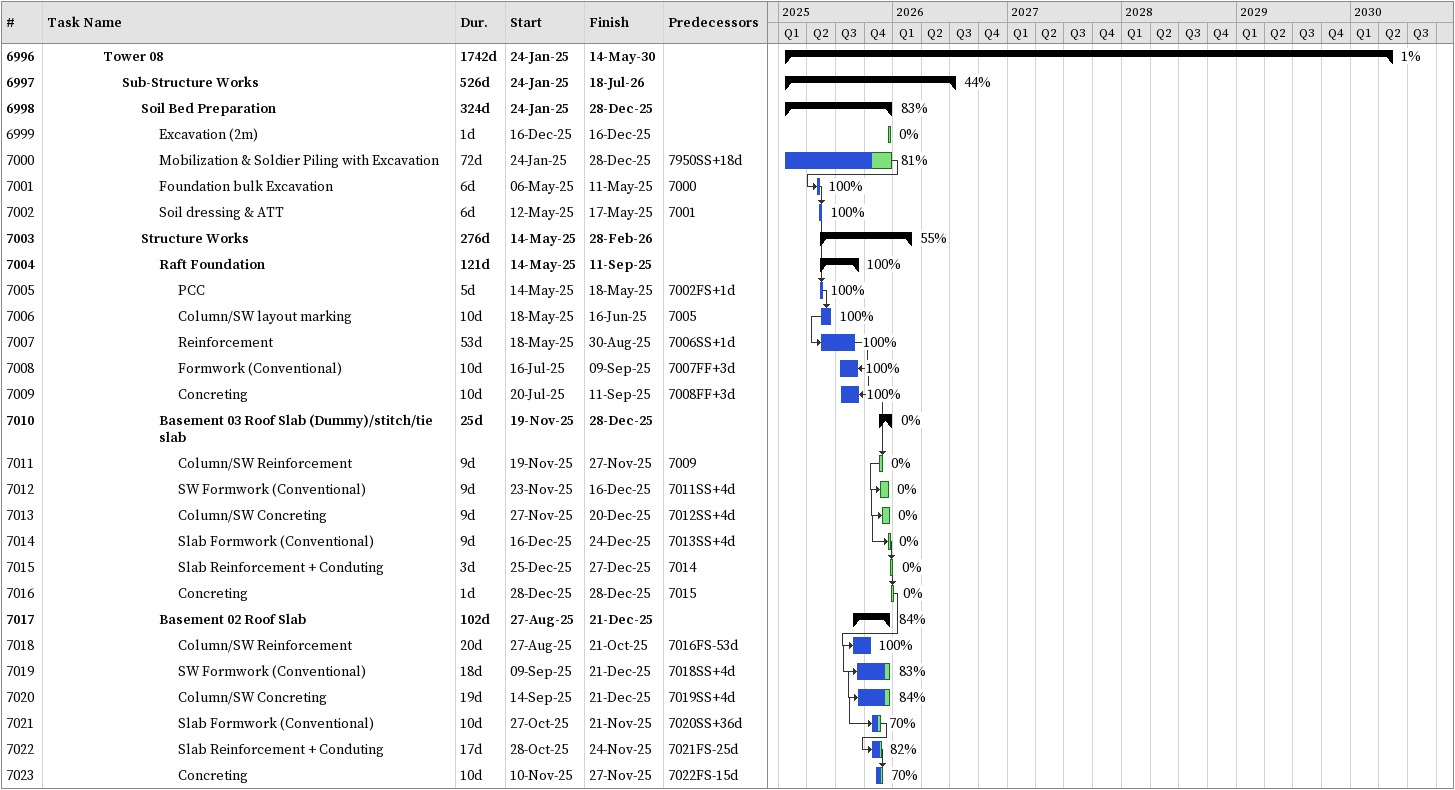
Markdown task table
| ID | Level | Task | Duration | Start | Finish | Predecessors | % complete |
|---|---|---|---|---|---|---|---|
| 6996 | 4 | **Tower 08** | 1742d | 2025-01-24 | 2030-05-14 |  | 1 |
| 6997 | 5 | **Sub-Structure Works** | 526d | 2025-01-24 | 2026-07-18 |  | 44 |
| 6998 | 6 | **Soil Bed Preparation** | 324d | 2025-01-24 | 2025-12-28 |  | 83 |
| 6999 | 7 | Excavation (2m) | 1d | 2025-12-16 | 2025-12-16 |  | 0 |
| 7000 | 7 | Mobilization & Soldier Piling with Excavation | 72d | 2025-01-24 | 2025-12-28 | 7950SS+18d | 81 |
| 7001 | 7 | Foundation bulk Excavation | 6d | 2025-05-06 | 2025-05-11 | 7000 | 100 |
| 7002 | 7 | Soil dressing & ATT | 6d | 2025-05-12 | 2025-05-17 | 7001 | 100 |
| 7003 | 6 | **Structure Works** | 276d | 2025-05-14 | 2026-02-28 |  | 55 |
| 7004 | 7 | **Raft Foundation** | 121d | 2025-05-14 | 2025-09-11 |  | 100 |
| 7005 | 8 | PCC | 5d | 2025-05-14 | 2025-05-18 | 7002FS+1d | 100 |
| 7006 | 8 | Column/SW layout marking | 10d | 2025-05-18 | 2025-06-16 | 7005 | 100 |
| 7007 | 8 | Reinforcement | 53d | 2025-05-18 | 2025-08-30 | 7006SS+1d | 100 |
| 7008 | 8 | Formwork (Conventional) | 10d | 2025-07-16 | 2025-09-09 | 7007FF+3d | 100 |
| 7009 | 8 | Concreting | 10d | 2025-07-20 | 2025-09-11 | 7008FF+3d | 100 |
| 7010 | 7 | **Basement 03 Roof Slab (Dummy)/stitch/tie slab** | 25d | 2025-11-19 | 2025-12-28 |  | 0 |
| 7011 | 8 | Column/SW Reinforcement | 9d | 2025-11-19 | 2025-11-27 | 7009 | 0 |
| 7012 | 8 | SW Formwork (Conventional) | 9d | 2025-11-23 | 2025-12-16 | 7011SS+4d | 0 |
| 7013 | 8 | Column/SW Concreting | 9d | 2025-11-27 | 2025-12-20 | 7012SS+4d | 0 |
| 7014 | 8 | Slab Formwork (Conventional) | 9d | 2025-12-16 | 2025-12-24 | 7013SS+4d | 0 |
| 7015 | 8 | Slab Reinforcement + Conduting | 3d | 2025-12-25 | 2025-12-27 | 7014 | 0 |
| 7016 | 8 | Concreting | 1d | 2025-12-28 | 2025-12-28 | 7015 | 0 |
| 7017 | 7 | **Basement 02 Roof Slab** | 102d | 2025-08-27 | 2025-12-21 |  | 84 |
| 7018 | 8 | Column/SW Reinforcement | 20d | 2025-08-27 | 2025-10-21 | 7016FS-53d | 100 |
| 7019 | 8 | SW Formwork (Conventional) | 18d | 2025-09-09 | 2025-12-21 | 7018SS+4d | 83 |
| 7020 | 8 | Column/SW Concreting | 19d | 2025-09-14 | 2025-12-21 | 7019SS+4d | 84 |
| 7021 | 8 | Slab Formwork (Conventional) | 10d | 2025-10-27 | 2025-11-21 | 7020SS+36d | 70 |
| 7022 | 8 | Slab Reinforcement + Conduting | 17d | 2025-10-28 | 2025-11-24 | 7021FS-25d | 82 |
| 7023 | 8 | Concreting | 10d | 2025-11-10 | 2025-11-27 | 7022FS-15d | 70 |
